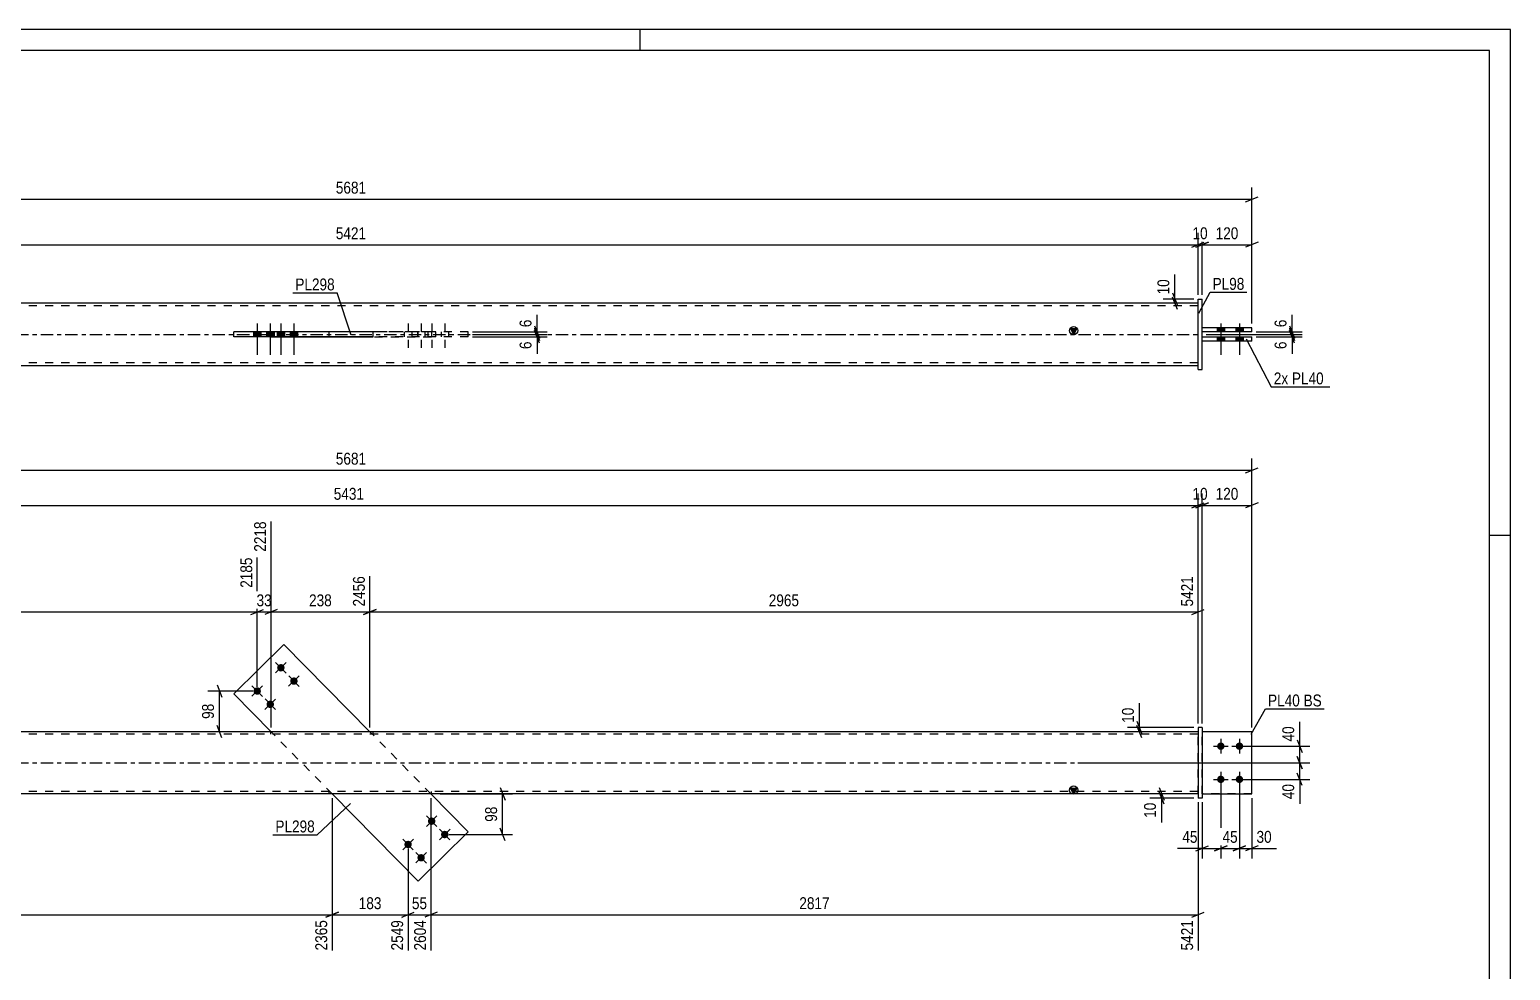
# Model space of a CAD drawing. Header units: millimetres. Extents: x 0 to 594, y 0 to 420.
# Drawn here: x 236.7 to 594, y 193.1 to 420 of the extents above; entities that cross this region are included whole.
import ezdxf

# ---------------------------------------------------------------- set-up
doc = ezdxf.new("R2010")
doc.units = ezdxf.units.MM
doc.linetypes.add('DXK_LINE_DOT2', pattern=[3.9198, 1.9599, -1.9599])
doc.linetypes.add('DXK_LINE_DOT3', pattern=[5.9187, 2.979, -0.9799, 0.9799, -0.9799])
doc.styles.add('Arial Narrow', font='ARIALN.TTF', dxfattribs={"height": 0.2})

# ---------------------------------------------------------------- blocks, each defined once
blk = doc.blocks.new('Unknown-580576065-1131')
at = {"color": 5, "linetype": 'Continuous'}
for p, q in [((594, 420), (0, 420)), ((384, 415), (384, 420)), ((594, 0), (594, 420)), ((589, 415), (5, 415)), ((589, 5), (589, 415)), ((594, 298), (589, 298))]:
    blk.add_line(p, q, dxfattribs=at)
blk = doc.blocks.new('Part-580576065-1689 - 1678')
at = {"color": 2, "linetype": 'Continuous'}
for p, q in [((298.06, 271.76), (285.94, 259.84)), ((318.77, 250.7), (298.06, 271.76)), ((285.94, 259.84), (294.93, 250.7)), ((330.4, 214.64), (309.68, 235.7)), ((342.52, 226.56), (333.53, 235.7)), ((330.4, 214.64), (342.52, 226.56))]:
    blk.add_line(p, q, dxfattribs=at)
at = {"color": 7, "linetype": 'DXK_LINE_DOT2'}
for p, q in [((309.68, 235.7), (294.93, 250.7)), ((333.53, 235.7), (318.77, 250.7))]:
    blk.add_line(p, q, dxfattribs=at)
blk = doc.blocks.new('Bolt-580576065-1681 - 1678')
at = {"linetype": 'Continuous'}
for points in [[(333.06, 228.48, -1), (334.34, 229.74, -1)], [(336.21, 225.27, -1), (337.5, 226.53, -1)], [(327.36, 222.87, -1), (328.64, 224.13, -1)], [(330.51, 219.66, -1), (331.79, 220.92, -1)]]:
    blk.add_hatch(color=1, dxfattribs=at).paths.add_polyline_path(points)
at = {"color": 1, "linetype": 'Continuous'}
for p, q in [((332.42, 227.85), (334.98, 230.37)), ((334.96, 227.82), (332.44, 230.39)), ((335.57, 224.64), (338.14, 227.16)), ((338.12, 224.62), (335.59, 227.18)), ((326.71, 222.24), (329.28, 224.76)), ((329.26, 222.21), (326.74, 224.78)), ((329.87, 219.03), (332.44, 221.55)), ((332.42, 219.01), (329.89, 221.57))]:
    blk.add_line(p, q, dxfattribs=at)
blk = doc.blocks.new('Bolt-580576065-1682 - 1678')
at = {"linetype": 'Continuous'}
for points in [[(297.95, 266.74, -1), (296.66, 265.48, -1)], [(292.24, 261.13, -1), (290.96, 259.87, -1)], [(301.1, 263.53, -1), (299.82, 262.27, -1)], [(295.4, 257.93, -1), (294.11, 256.66, -1)]]:
    blk.add_hatch(color=1, dxfattribs=at).paths.add_polyline_path(points)
at = {"color": 1, "linetype": 'Continuous'}
for p, q in [((298.59, 267.37), (296.02, 264.85)), ((296.04, 267.4), (298.57, 264.83)), ((292.88, 261.76), (290.32, 259.24)), ((290.34, 261.79), (292.86, 259.22)), ((301.74, 264.17), (299.18, 261.64)), ((299.2, 264.19), (301.72, 261.62)), ((296.04, 258.56), (293.47, 256.03)), ((293.49, 258.58), (296.02, 256.01))]:
    blk.add_line(p, q, dxfattribs=at)
blk = doc.blocks.new('Bolt-580576065-1684 - 1678')
at = {"linetype": 'Continuous'}
for points in [[(524.12, 248.1, -1), (524.12, 246.3, -1)], [(528.62, 248.1, -1), (528.62, 246.3, -1)], [(524.12, 240.1, -1), (524.12, 238.3, -1)], [(528.62, 240.1, -1), (528.62, 238.3, -1)]]:
    blk.add_hatch(color=1, dxfattribs=at).paths.add_polyline_path(points)
at = {"color": 1, "linetype": 'Continuous'}
for p, q in [((522.32, 247.2), (525.92, 247.2)), ((524.12, 249), (524.12, 245.4)), ((526.82, 247.2), (530.42, 247.2)), ((528.62, 249), (528.62, 245.4)), ((524.12, 241), (524.12, 237.4)), ((528.62, 241), (528.62, 237.4)), ((522.32, 239.2), (525.92, 239.2)), ((526.82, 239.2), (530.42, 239.2))]:
    blk.add_line(p, q, dxfattribs=at)
blk = doc.blocks.new('Part-580576065-1705 - 1678')
at = {"color": 2, "linetype": 'Continuous'}
for p, q in [((519.62, 251.7), (518.62, 251.7)), ((518.62, 251.7), (518.62, 234.7)), ((519.62, 251.7), (519.62, 234.7)), ((519.62, 234.7), (518.62, 234.7))]:
    blk.add_line(p, q, dxfattribs=at)
blk = doc.blocks.new('Part-580576065-1710 - 1678')
at = {"color": 7, "linetype": 'DXK_LINE_DOT2'}
for p, q in [((531.62, 250.7), (519.62, 250.7)), ((519.62, 235.7), (519.62, 250.7)), ((531.62, 235.7), (531.62, 250.7)), ((531.62, 235.7), (519.62, 235.7))]:
    blk.add_line(p, q, dxfattribs=at)
blk = doc.blocks.new('Part-580576065-1715 - 1678')
at = {"color": 2, "linetype": 'Continuous'}
for p, q in [((531.62, 250.7), (519.62, 250.7)), ((531.62, 235.7), (531.62, 250.7)), ((519.62, 235.7), (531.62, 235.7))]:
    blk.add_line(p, q, dxfattribs=at)
at = {"color": 7, "linetype": 'DXK_LINE_DOT2'}
blk.add_line((519.62, 250.7), (519.62, 235.7), dxfattribs=at)
blk = doc.blocks.new('Part-580576065-1720 - 1678')
at = {"linetype": 'Continuous'}
blk.add_hatch(color=2, dxfattribs=at).paths.add_polyline_path([(488.62, 235.7), (487.82, 237.1), (489.42, 237.1)])
at = {"color": 2, "linetype": 'Continuous'}
for p, q in [((430.52, 250.7), (197.94, 250.7)), ((518.62, 250.7), (430.62, 250.7)), ((488.62, 235.7), (487.82, 237.1)), ((487.82, 237.1), (489.42, 237.1)), ((489.42, 237.1), (488.62, 235.7)), ((430.52, 235.7), (197.94, 235.7)), ((518.62, 235.7), (430.62, 235.7))]:
    blk.add_line(p, q, dxfattribs=at)
at = {"color": 7, "linetype": 'DXK_LINE_DOT2'}
for p, q in [((294.83, 250.7), (294.83, 250.1)), ((319.46, 250.7), (319.46, 250.1)), ((518.62, 235.7), (518.62, 250.7)), ((430.52, 250.1), (197.94, 250.1)), ((518.62, 250.1), (430.62, 250.1)), ((430.52, 236.3), (197.94, 236.3)), ((308.99, 235.7), (308.99, 236.3)), ((333.63, 235.7), (333.63, 236.3)), ((518.62, 236.3), (430.62, 236.3))]:
    blk.add_line(p, q, dxfattribs=at)
at = {"color": 7, "linetype": 'DXK_LINE_DOT3'}
for p, q in [((197.94, 243.2), (430.52, 243.2)), ((430.62, 243.2), (518.62, 243.2))]:
    blk.add_line(p, q, dxfattribs=at)
at = {"color": 2, "linetype": 'Continuous'}
blk.add_circle((488.62, 236.6), 1, dxfattribs=at)
blk = doc.blocks.new('Bolt-580576065-1423 - 1368')
at = {"color": 1, "linetype": 'DXK_LINE_DOT2'}
for p, q in [((327.1, 347.11), (327.1, 345.91)), ((328, 349.11), (328, 341.61)), ((328.9, 347.11), (328.9, 345.91)), ((330.25, 347.11), (330.25, 345.91)), ((331.15, 349.11), (331.15, 341.61)), ((332.05, 347.11), (332.05, 345.91)), ((332.8, 347.11), (332.8, 345.91)), ((333.7, 349.11), (333.7, 341.61)), ((334.6, 347.11), (334.6, 345.91)), ((335.96, 347.11), (335.96, 345.91)), ((336.86, 349.11), (336.86, 341.61)), ((337.76, 347.11), (337.76, 345.91))]:
    blk.add_line(p, q, dxfattribs=at)
blk = doc.blocks.new('Part-580576065-1396 - 1368')
at = {"color": 2, "linetype": 'Continuous'}
for p, q in [((531.62, 348.11), (519.62, 348.11)), ((531.62, 347.11), (519.62, 347.11)), ((531.62, 347.11), (531.62, 348.11))]:
    blk.add_line(p, q, dxfattribs=at)
at = {"color": 7, "linetype": 'DXK_LINE_DOT2'}
blk.add_line((519.62, 347.11), (519.62, 348.11), dxfattribs=at)
blk = doc.blocks.new('Part-580576065-1401 - 1368')
at = {"color": 2, "linetype": 'Continuous'}
for p, q in [((519.62, 345.91), (531.62, 345.91)), ((531.62, 344.91), (519.62, 344.91)), ((531.62, 344.91), (531.62, 345.91))]:
    blk.add_line(p, q, dxfattribs=at)
at = {"color": 7, "linetype": 'DXK_LINE_DOT2'}
blk.add_line((519.62, 344.91), (519.62, 345.91), dxfattribs=at)
blk = doc.blocks.new('Part-580576065-1416 - 1368')
at = {"linetype": 'Continuous'}
blk.add_hatch(color=2, dxfattribs=at).paths.add_polyline_path([(488.62, 346.51), (487.82, 347.91), (489.42, 347.91)])
at = {"color": 2, "linetype": 'Continuous'}
for p, q in [((430.52, 354.01), (197.94, 354.01)), ((518.62, 354.01), (430.62, 354.01)), ((294.83, 347.21), (319.46, 347.21)), ((294.83, 347.11), (294.83, 347.21)), ((308.99, 347.11), (308.99, 347.21)), ((319.46, 347.21), (319.46, 345.81)), ((488.62, 346.51), (487.82, 347.91)), ((487.82, 347.91), (489.42, 347.91)), ((489.42, 347.91), (488.62, 346.51)), ((294.83, 345.91), (294.83, 345.81)), ((319.46, 345.81), (294.83, 345.81)), ((308.99, 345.91), (308.99, 345.81)), ((197.94, 339.01), (430.52, 339.01)), ((430.62, 339.01), (518.62, 339.01))]:
    blk.add_line(p, q, dxfattribs=at)
at = {"color": 7, "linetype": 'DXK_LINE_DOT2'}
for p, q in [((518.62, 339.01), (518.62, 354.01)), ((430.52, 353.41), (197.94, 353.41)), ((518.62, 353.41), (430.62, 353.41)), ((294.83, 345.81), (294.83, 347.11)), ((308.99, 345.81), (308.99, 347.11)), ((319.46, 347.21), (333.63, 347.21)), ((333.63, 347.21), (333.63, 345.81)), ((333.63, 345.81), (319.46, 345.81)), ((430.52, 339.61), (197.94, 339.61)), ((518.62, 339.61), (430.62, 339.61))]:
    blk.add_line(p, q, dxfattribs=at)
at = {"color": 7, "linetype": 'DXK_LINE_DOT3'}
for p, q in [((197.94, 346.51), (430.52, 346.51)), ((430.62, 346.51), (518.62, 346.51))]:
    blk.add_line(p, q, dxfattribs=at)
at = {"color": 2, "linetype": 'Continuous'}
blk.add_circle((488.62, 347.41), 1, dxfattribs=at)
blk = doc.blocks.new('Bolt-580576065-1422 - 1368')
at = {"linetype": 'Continuous'}
for points in [[(292.5, 347.11), (290.7, 347.11), (290.7, 345.91), (292.5, 345.91)], [(295.66, 347.11), (293.86, 347.11), (293.86, 345.91), (295.66, 345.91)], [(298.2, 347.11), (296.4, 347.11), (296.4, 345.91), (298.2, 345.91)], [(301.36, 347.11), (299.56, 347.11), (299.56, 345.91), (301.36, 345.91)]]:
    blk.add_hatch(color=1, dxfattribs=at).paths.add_polyline_path(points)
at = {"color": 1, "linetype": 'Continuous'}
for p, q in [((290.7, 347.11), (290.7, 345.91)), ((291.6, 349.11), (291.6, 341.61)), ((292.5, 347.11), (292.5, 345.91)), ((293.86, 347.11), (293.86, 345.91)), ((294.76, 349.11), (294.76, 341.61)), ((295.66, 347.11), (295.66, 345.91)), ((296.4, 347.11), (296.4, 345.91)), ((297.3, 349.11), (297.3, 341.61)), ((298.2, 347.11), (298.2, 345.91)), ((299.56, 347.11), (299.56, 345.91)), ((300.46, 349.11), (300.46, 341.61)), ((301.36, 347.11), (301.36, 345.91))]:
    blk.add_line(p, q, dxfattribs=at)
blk = doc.blocks.new('Part-580576065-1444 - 1368')
at = {"color": 2, "linetype": 'Continuous'}
for p, q in [((518.62, 338.01), (518.62, 355.01)), ((518.62, 355.01), (519.62, 355.01)), ((519.62, 338.01), (519.62, 355.01)), ((518.62, 338.01), (519.62, 338.01))]:
    blk.add_line(p, q, dxfattribs=at)
blk = doc.blocks.new('Part-580576065-1470 - 1368')
at = {"color": 2, "linetype": 'Continuous'}
for p, q in [((285.94, 345.91), (285.94, 347.11)), ((319.46, 347.11), (285.94, 347.11)), ((298.06, 345.91), (298.06, 347.11)), ((319.46, 345.91), (285.94, 345.91))]:
    blk.add_line(p, q, dxfattribs=at)
at = {"color": 7, "linetype": 'DXK_LINE_DOT2'}
for p, q in [((342.52, 347.11), (319.46, 347.11)), ((330.4, 345.91), (330.4, 347.11)), ((342.52, 345.91), (342.52, 347.11)), ((342.52, 345.91), (319.46, 345.91))]:
    blk.add_line(p, q, dxfattribs=at)
blk = doc.blocks.new('Bolt-580576065-1472 - 1368')
at = {"linetype": 'Continuous'}
for points in [[(525.02, 348.11), (523.22, 348.11), (523.22, 347.11), (525.02, 347.11)], [(525.02, 348.11), (523.22, 348.11), (523.22, 347.11), (525.02, 347.11)], [(529.52, 348.11), (527.72, 348.11), (527.72, 347.11), (529.52, 347.11)], [(529.52, 348.11), (527.72, 348.11), (527.72, 347.11), (529.52, 347.11)], [(525.02, 345.91), (523.22, 345.91), (523.22, 344.91), (525.02, 344.91)], [(525.02, 345.91), (523.22, 345.91), (523.22, 344.91), (525.02, 344.91)], [(529.52, 345.91), (527.72, 345.91), (527.72, 344.91), (529.52, 344.91)], [(529.52, 345.91), (527.72, 345.91), (527.72, 344.91), (529.52, 344.91)]]:
    blk.add_hatch(color=1, dxfattribs=at).paths.add_polyline_path(points)
at = {"color": 1, "linetype": 'Continuous'}
for p, q in [((523.22, 348.11), (523.22, 347.11)), ((523.22, 348.11), (523.22, 347.11)), ((524.12, 349.11), (524.12, 341.61)), ((524.12, 349.11), (524.12, 341.61)), ((525.02, 348.11), (525.02, 347.11)), ((525.02, 348.11), (525.02, 347.11)), ((527.72, 348.11), (527.72, 347.11)), ((527.72, 348.11), (527.72, 347.11)), ((528.62, 349.11), (528.62, 341.61)), ((528.62, 349.11), (528.62, 341.61)), ((529.52, 348.11), (529.52, 347.11)), ((529.52, 348.11), (529.52, 347.11)), ((523.22, 345.91), (523.22, 344.91)), ((523.22, 345.91), (523.22, 344.91)), ((525.02, 345.91), (525.02, 344.91)), ((525.02, 345.91), (525.02, 344.91)), ((527.72, 345.91), (527.72, 344.91)), ((527.72, 345.91), (527.72, 344.91)), ((529.52, 345.91), (529.52, 344.91)), ((529.52, 345.91), (529.52, 344.91))]:
    blk.add_line(p, q, dxfattribs=at)
blk = doc.blocks.new('StraightDimension-580576065-2042 - 1678')
at = {"color": 7, "linetype": 'Continuous'}
for p, q in [((518.62, 252.7), (518.62, 308.13)), ((519.62, 252.7), (519.62, 308.13)), ((517.12, 304.68), (520.12, 305.88)), ((521.12, 305.88), (518.12, 304.68)), ((518.62, 305.28), (519.62, 305.28))]:
    blk.add_line(p, q, dxfattribs=at)
at = {"color": 0}
blk.add_wipeout([(521.55, 306.03), (521.55, 310.23), (516.69, 310.23), (516.69, 306.03)], dxfattribs=at)
at = {"color": 3, "style": 'Arial Narrow'}
blk.add_text('10', height=2.863, dxfattribs=at).set_placement((517.29, 306.63))
blk = doc.blocks.new('StraightDimension-580576065-1850 - 1678')
at = {"color": 7, "linetype": 'Continuous'}
for p, q in [((309.68, 234.7), (309.68, 197.94)), ((328, 222.5), (328, 197.94)), ((311.18, 207.15), (308.18, 205.95)), ((309.68, 206.55), (328, 206.55)), ((326.5, 205.95), (329.5, 207.15))]:
    blk.add_line(p, q, dxfattribs=at)
at = {"color": 0}
blk.add_wipeout([(322.18, 207.3), (322.18, 211.5), (315.5, 211.5), (315.5, 207.3)], dxfattribs=at)
at = {"color": 3, "style": 'Arial Narrow'}
blk.add_text('183', height=2.863, dxfattribs=at).set_placement((316.1, 207.9))
at = {"color": 0, "linetype": 'Continuous'}
blk.add_wipeout([(327.4, 205.85), (323.2, 205.85), (323.2, 197.34), (327.4, 197.34)], dxfattribs=at)
at = {"color": 3, "linetype": 'Continuous', "style": 'Arial Narrow'}
blk.add_text('2549', height=2.863, rotation=90.0002, dxfattribs=at).set_placement((326.8, 197.94))
blk = doc.blocks.new('StraightDimension-580576065-1945 - 1678')
at = {"color": 7, "linetype": 'Continuous'}
for p, q in [((524.12, 238.2), (524.12, 220.15)), ((519.62, 233.7), (519.62, 220.15)), ((518.12, 221.95), (521.12, 223.15)), ((519.62, 222.55), (524.12, 222.55)), ((525.62, 223.15), (522.62, 221.95))]:
    blk.add_line(p, q, dxfattribs=at)
at = {"color": 0}
blk.add_wipeout([(519.09, 223.3), (519.09, 227.5), (514.24, 227.5), (514.24, 223.3)], dxfattribs=at)
at = {"color": 7, "linetype": 'Continuous'}
blk.add_line((519.62, 222.55), (513.71, 222.55), dxfattribs=at)
blk.add_line((519.62, 222.55), (513.71, 222.55), dxfattribs=at)
at = {"color": 3, "style": 'Arial Narrow'}
blk.add_text('45', height=2.863, dxfattribs=at).set_placement((514.84, 223.9))
blk = doc.blocks.new('StraightDimension-580576065-2004 - 1678')
at = {"color": 7, "linetype": 'Continuous'}
for p, q in [((489.62, 243.22), (545.58, 243.22)), ((542.58, 244.72), (543.78, 241.72)), ((543.18, 239.2), (543.18, 243.22)), ((543.78, 237.7), (542.58, 240.7)), ((529.62, 239.2), (545.58, 239.2))]:
    blk.add_line(p, q, dxfattribs=at)
at = {"color": 0}
blk.add_wipeout([(542.43, 238.68), (538.23, 238.68), (538.23, 233.82), (542.43, 233.82)], dxfattribs=at)
at = {"color": 7, "linetype": 'Continuous'}
blk.add_line((543.18, 239.2), (543.18, 233.29), dxfattribs=at)
blk.add_line((543.18, 239.2), (543.18, 233.29), dxfattribs=at)
at = {"color": 3, "style": 'Arial Narrow'}
blk.add_text('40', height=2.863, rotation=90.0002, dxfattribs=at).set_placement((541.83, 234.42))
blk = doc.blocks.new('StraightDimension-580576065-1736 - 1678')
at = {"color": 7, "linetype": 'Continuous'}
for p, q in [((531.62, 251.7), (531.62, 316.6)), ((96.84, 313.75), (531.62, 313.75)), ((530.12, 313.15), (533.12, 314.35))]:
    blk.add_line(p, q, dxfattribs=at)
at = {"color": 0}
blk.add_wipeout([(318.49, 314.5), (318.49, 318.7), (309.97, 318.7), (309.97, 314.5)], dxfattribs=at)
at = {"color": 3, "style": 'Arial Narrow'}
blk.add_text('5681', height=2.863, dxfattribs=at).set_placement((310.57, 315.1))
blk = doc.blocks.new('StraightDimension-580576065-1750 - 1678')
at = {"color": 7, "linetype": 'Continuous'}
for p, q in [((291.6, 261.5), (291.6, 292.71)), ((109.84, 251.7), (109.84, 282.72)), ((111.34, 280.19), (108.34, 278.99)), ((109.84, 279.59), (291.6, 279.59)), ((290.1, 278.99), (293.1, 280.19))]:
    blk.add_line(p, q, dxfattribs=at)
at = {"color": 0, "linetype": 'Continuous'}
for points in [[(291, 293.31), (286.8, 293.31), (286.8, 284.79), (291, 284.79)], [(109.24, 283.32), (105.04, 283.32), (105.04, 280.29), (109.24, 280.29)]]:
    blk.add_wipeout(points, dxfattribs=at)
at = {"color": 0}
blk.add_wipeout([(204.98, 280.34), (204.98, 284.54), (196.46, 284.54), (196.46, 280.34)], dxfattribs=at)
at = {"color": 3, "linetype": 'Continuous', "style": 'Arial Narrow'}
for s, height, p in [('2185', 2.863, (290.4, 285.39)), ('0', 2.86, (108.64, 280.89))]:
    blk.add_text(s, height=height, rotation=90.0002, dxfattribs=at).set_placement(p)
at = {"color": 3, "style": 'Arial Narrow'}
blk.add_text('2185', height=2.863, dxfattribs=at).set_placement((197.06, 280.94))
blk = doc.blocks.new('StraightDimension-580576065-1760 - 1678')
at = {"color": 7, "linetype": 'Continuous'}
for p, q in [((294.93, 251.7), (294.93, 301.41)), ((291.6, 261.5), (291.6, 292.71)), ((290.1, 278.99), (293.1, 280.19)), ((291.6, 279.59), (294.93, 279.59)), ((296.43, 280.19), (293.43, 278.99))]:
    blk.add_line(p, q, dxfattribs=at)
at = {"color": 0, "linetype": 'Continuous'}
blk.add_wipeout([(294.33, 302.01), (290.13, 302.01), (290.13, 293.49), (294.33, 293.49)], dxfattribs=at)
at = {"color": 0}
blk.add_wipeout([(295.69, 280.34), (295.69, 284.54), (290.84, 284.54), (290.84, 280.34)], dxfattribs=at)
at = {"color": 3, "linetype": 'Continuous', "style": 'Arial Narrow'}
blk.add_text('2218', height=2.863, rotation=90.0002, dxfattribs=at).set_placement((293.73, 294.09))
at = {"color": 3, "style": 'Arial Narrow'}
blk.add_text('33', height=2.863, dxfattribs=at).set_placement((291.44, 280.94))
blk = doc.blocks.new('StraightDimension-580576065-2047 - 1678')
at = {"color": 7, "linetype": 'Continuous'}
for p, q in [((518.62, 252.7), (518.62, 308.13)), ((108.84, 305.28), (518.62, 305.28)), ((517.12, 304.68), (520.12, 305.88))]:
    blk.add_line(p, q, dxfattribs=at)
at = {"color": 0}
blk.add_wipeout([(317.99, 306.03), (317.99, 310.23), (309.47, 310.23), (309.47, 306.03)], dxfattribs=at)
at = {"color": 3, "style": 'Arial Narrow'}
blk.add_text('5431', height=2.863, dxfattribs=at).set_placement((310.07, 306.63))
blk = doc.blocks.new('StraightDimension-580576065-1776 - 1678')
at = {"color": 7, "linetype": 'Continuous'}
for p, q in [((294.93, 251.7), (294.93, 301.41)), ((318.77, 251.7), (318.77, 288.21)), ((296.43, 280.19), (293.43, 278.99)), ((294.93, 279.59), (318.77, 279.59)), ((317.27, 278.99), (320.27, 280.19))]:
    blk.add_line(p, q, dxfattribs=at)
at = {"color": 0, "linetype": 'Continuous'}
blk.add_wipeout([(318.17, 288.81), (313.97, 288.81), (313.97, 280.29), (318.17, 280.29)], dxfattribs=at)
at = {"color": 0}
blk.add_wipeout([(310.19, 280.34), (310.19, 284.54), (303.51, 284.54), (303.51, 280.34)], dxfattribs=at)
at = {"color": 3, "linetype": 'Continuous', "style": 'Arial Narrow'}
blk.add_text('2456', height=2.863, rotation=90.0002, dxfattribs=at).set_placement((317.57, 280.89))
at = {"color": 3, "style": 'Arial Narrow'}
blk.add_text('238', height=2.863, dxfattribs=at).set_placement((304.11, 280.94))
blk = doc.blocks.new('StraightDimension-580576065-1798 - 1678')
at = {"color": 7, "linetype": 'Continuous'}
for p, q in [((318.77, 251.7), (318.77, 288.21)), ((518.62, 252.7), (518.62, 288.21)), ((320.27, 280.19), (317.27, 278.99)), ((318.77, 279.59), (518.62, 279.59)), ((517.12, 278.99), (520.12, 280.19))]:
    blk.add_line(p, q, dxfattribs=at)
at = {"color": 0, "linetype": 'Continuous'}
blk.add_wipeout([(518.02, 288.81), (513.82, 288.81), (513.82, 280.29), (518.02, 280.29)], dxfattribs=at)
at = {"color": 0}
blk.add_wipeout([(422.95, 280.34), (422.95, 284.54), (414.44, 284.54), (414.44, 280.34)], dxfattribs=at)
at = {"color": 3, "linetype": 'Continuous', "style": 'Arial Narrow'}
blk.add_text('5421', height=2.863, rotation=90.0002, dxfattribs=at).set_placement((517.42, 280.89))
at = {"color": 3, "style": 'Arial Narrow'}
blk.add_text('2965', height=2.863, dxfattribs=at).set_placement((415.04, 280.94))
blk = doc.blocks.new('StraightDimension-580576065-1955 - 1678')
at = {"color": 7, "linetype": 'Continuous'}
for p, q in [((524.12, 238.2), (524.12, 220.15)), ((528.62, 238.2), (528.62, 220.15)), ((522.62, 221.95), (525.62, 223.15)), ((524.12, 222.55), (528.62, 222.55)), ((530.12, 223.15), (527.12, 221.95))]:
    blk.add_line(p, q, dxfattribs=at)
at = {"color": 0}
blk.add_wipeout([(528.8, 223.3), (528.8, 227.5), (523.94, 227.5), (523.94, 223.3)], dxfattribs=at)
at = {"color": 3, "style": 'Arial Narrow'}
blk.add_text('45', height=2.863, dxfattribs=at).set_placement((524.54, 223.9))
blk = doc.blocks.new('StraightDimension-580576065-1838 - 1678')
at = {"color": 7, "linetype": 'Continuous'}
for p, q in [((109.84, 233.7), (109.84, 203.42)), ((309.68, 234.7), (309.68, 197.94)), ((111.34, 207.15), (108.34, 205.95)), ((109.84, 206.55), (309.68, 206.55)), ((308.18, 205.95), (311.18, 207.15))]:
    blk.add_line(p, q, dxfattribs=at)
at = {"color": 0}
blk.add_wipeout([(214.02, 207.3), (214.02, 211.5), (205.5, 211.5), (205.5, 207.3)], dxfattribs=at)
at = {"color": 0, "linetype": 'Continuous'}
for points in [[(109.24, 205.85), (105.04, 205.85), (105.04, 202.82), (109.24, 202.82)], [(309.08, 205.85), (304.88, 205.85), (304.88, 197.34), (309.08, 197.34)]]:
    blk.add_wipeout(points, dxfattribs=at)
at = {"color": 3, "style": 'Arial Narrow'}
blk.add_text('2365', height=2.863, dxfattribs=at).set_placement((206.1, 207.9))
at = {"color": 3, "linetype": 'Continuous', "style": 'Arial Narrow'}
for s, height, p in [('0', 2.86, (108.64, 203.42)), ('2365', 2.863, (308.48, 197.94))]:
    blk.add_text(s, height=height, rotation=90.0002, dxfattribs=at).set_placement(p)
blk = doc.blocks.new('StraightDimension-580576065-1864 - 1678')
at = {"color": 7, "linetype": 'Continuous'}
for p, q in [((333.53, 234.7), (333.53, 197.94)), ((328, 222.5), (328, 197.94)), ((326.5, 205.95), (329.5, 207.15)), ((328, 206.55), (333.53, 206.55)), ((335.03, 207.15), (332.03, 205.95))]:
    blk.add_line(p, q, dxfattribs=at)
at = {"color": 0}
blk.add_wipeout([(333.19, 207.3), (333.19, 211.5), (328.33, 211.5), (328.33, 207.3)], dxfattribs=at)
at = {"color": 3, "style": 'Arial Narrow'}
blk.add_text('55', height=2.863, dxfattribs=at).set_placement((328.93, 207.9))
at = {"color": 0, "linetype": 'Continuous'}
blk.add_wipeout([(332.93, 205.85), (328.73, 205.85), (328.73, 197.34), (332.93, 197.34)], dxfattribs=at)
at = {"color": 3, "linetype": 'Continuous', "style": 'Arial Narrow'}
blk.add_text('2604', height=2.863, rotation=90.0002, dxfattribs=at).set_placement((332.33, 197.94))
blk = doc.blocks.new('StraightDimension-580576065-1878 - 1678')
at = {"color": 7, "linetype": 'Continuous'}
for p, q in [((333.53, 234.7), (333.53, 197.94)), ((518.62, 233.7), (518.62, 197.94)), ((335.03, 207.15), (332.03, 205.95)), ((333.53, 206.55), (518.62, 206.55)), ((517.12, 205.95), (520.12, 207.15))]:
    blk.add_line(p, q, dxfattribs=at)
at = {"color": 0}
blk.add_wipeout([(430.33, 207.3), (430.33, 211.5), (421.82, 211.5), (421.82, 207.3)], dxfattribs=at)
at = {"color": 0, "linetype": 'Continuous'}
blk.add_wipeout([(518.02, 205.85), (513.82, 205.85), (513.82, 197.34), (518.02, 197.34)], dxfattribs=at)
at = {"color": 3, "style": 'Arial Narrow'}
blk.add_text('2817', height=2.863, dxfattribs=at).set_placement((422.42, 207.9))
at = {"color": 3, "linetype": 'Continuous', "style": 'Arial Narrow'}
blk.add_text('5421', height=2.863, rotation=90.0002, dxfattribs=at).set_placement((517.42, 197.94))
blk = doc.blocks.new('StraightDimension-580576065-1936 - 1678')
at = {"color": 7, "linetype": 'Continuous'}
for p, q in [((509.22, 237.2), (510.42, 234.2)), ((510.42, 233.2), (509.22, 236.2)), ((517.62, 235.7), (506.97, 235.7)), ((517.62, 234.7), (506.97, 234.7)), ((509.82, 234.7), (509.82, 235.7))]:
    blk.add_line(p, q, dxfattribs=at)
at = {"color": 0}
blk.add_wipeout([(509.07, 234.18), (504.87, 234.18), (504.87, 229.32), (509.07, 229.32)], dxfattribs=at)
at = {"color": 7, "linetype": 'Continuous'}
blk.add_line((509.82, 234.7), (509.82, 228.79), dxfattribs=at)
blk.add_line((509.82, 234.7), (509.82, 228.79), dxfattribs=at)
at = {"color": 3, "style": 'Arial Narrow'}
blk.add_text('10', height=2.863, rotation=90.0002, dxfattribs=at).set_placement((508.47, 229.92))
blk = doc.blocks.new('StraightDimension-580576065-1965 - 1678')
at = {"color": 7, "linetype": 'Continuous'}
for p, q in [((528.62, 238.2), (528.62, 220.15)), ((531.62, 234.7), (531.62, 220.15)), ((527.12, 221.95), (530.12, 223.15)), ((528.62, 222.55), (531.62, 222.55)), ((533.12, 223.15), (530.12, 221.95))]:
    blk.add_line(p, q, dxfattribs=at)
at = {"color": 0}
blk.add_wipeout([(537, 223.3), (537, 227.5), (532.14, 227.5), (532.14, 223.3)], dxfattribs=at)
at = {"color": 7, "linetype": 'Continuous'}
blk.add_line((531.62, 222.55), (537.53, 222.55), dxfattribs=at)
blk.add_line((531.62, 222.55), (537.53, 222.55), dxfattribs=at)
at = {"color": 3, "style": 'Arial Narrow'}
blk.add_text('30', height=2.863, dxfattribs=at).set_placement((532.74, 223.9))
blk = doc.blocks.new('StraightDimension-580576065-1993 - 1678')
at = {"color": 7, "linetype": 'Continuous'}
for p, q in [((350.22, 237.2), (351.42, 234.2)), ((335.75, 235.7), (353.22, 235.7)), ((350.82, 225.9), (350.82, 235.7)), ((337.86, 225.9), (353.22, 225.9)), ((351.42, 224.4), (350.22, 227.4))]:
    blk.add_line(p, q, dxfattribs=at)
at = {"color": 0}
blk.add_wipeout([(350.07, 233.23), (345.87, 233.23), (345.87, 228.37), (350.07, 228.37)], dxfattribs=at)
at = {"color": 3, "style": 'Arial Narrow'}
blk.add_text('98', height=2.863, rotation=90.0002, dxfattribs=at).set_placement((349.47, 228.97))
blk = doc.blocks.new('StraightDimension-580576065-2014 - 1678')
at = {"color": 7, "linetype": 'Continuous'}
for p, q in [((529.62, 247.2), (545.58, 247.2)), ((542.58, 248.7), (543.78, 245.7)), ((543.18, 243.22), (543.18, 247.2)), ((489.62, 243.22), (545.58, 243.22)), ((543.78, 241.72), (542.58, 244.72))]:
    blk.add_line(p, q, dxfattribs=at)
at = {"color": 0}
blk.add_wipeout([(542.43, 252.58), (538.23, 252.58), (538.23, 247.73), (542.43, 247.73)], dxfattribs=at)
at = {"color": 7, "linetype": 'Continuous'}
blk.add_line((543.18, 247.2), (543.18, 253.11), dxfattribs=at)
blk.add_line((543.18, 247.2), (543.18, 253.11), dxfattribs=at)
at = {"color": 3, "style": 'Arial Narrow'}
blk.add_text('40', height=2.863, rotation=90.0002, dxfattribs=at).set_placement((541.83, 248.33))
blk = doc.blocks.new('StraightDimension-580576065-2025 - 1678')
at = {"color": 7, "linetype": 'Continuous'}
for p, q in [((281.9, 262), (283.1, 259)), ((290.6, 260.5), (279.65, 260.5)), ((282.5, 250.72), (282.5, 260.5)), ((203.38, 250.72), (284.9, 250.72)), ((283.1, 249.22), (281.9, 252.22))]:
    blk.add_line(p, q, dxfattribs=at)
at = {"color": 0}
blk.add_wipeout([(281.75, 258.04), (277.55, 258.04), (277.55, 253.18), (281.75, 253.18)], dxfattribs=at)
at = {"color": 3, "style": 'Arial Narrow'}
blk.add_text('98', height=2.863, rotation=90.0002, dxfattribs=at).set_placement((281.15, 253.78))
blk = doc.blocks.new('StraightDimension-580576065-2027 - 1678')
at = {"color": 7, "linetype": 'Continuous'}
for p, q in [((485.74, 250.72), (506.89, 250.72)), ((517.62, 251.7), (501.64, 251.7)), ((503.89, 253.2), (505.09, 250.2)), ((505.09, 249.22), (503.89, 252.22)), ((504.49, 250.72), (504.49, 251.7))]:
    blk.add_line(p, q, dxfattribs=at)
at = {"color": 0}
blk.add_wipeout([(503.74, 257.08), (499.54, 257.08), (499.54, 252.23), (503.74, 252.23)], dxfattribs=at)
at = {"color": 7, "linetype": 'Continuous'}
blk.add_line((504.49, 251.7), (504.49, 257.61), dxfattribs=at)
blk.add_line((504.49, 251.7), (504.49, 257.61), dxfattribs=at)
at = {"color": 3, "style": 'Arial Narrow'}
blk.add_text('10', height=2.863, rotation=90.0002, dxfattribs=at).set_placement((503.14, 252.83))
blk = doc.blocks.new('StraightDimension-580576065-2032 - 1678')
at = {"color": 7, "linetype": 'Continuous'}
for p, q in [((519.62, 252.7), (519.62, 308.13)), ((531.62, 251.7), (531.62, 308.13)), ((518.12, 304.68), (521.12, 305.88)), ((519.62, 305.28), (531.62, 305.28)), ((533.12, 305.88), (530.12, 304.68))]:
    blk.add_line(p, q, dxfattribs=at)
at = {"color": 0}
blk.add_wipeout([(528.96, 306.03), (528.96, 310.23), (522.28, 310.23), (522.28, 306.03)], dxfattribs=at)
at = {"color": 3, "style": 'Arial Narrow'}
blk.add_text('120', height=2.863, dxfattribs=at).set_placement((522.88, 306.63))
blk = doc.blocks.new('StraightDimension-580576065-1541 - 1368')
at = {"color": 7, "linetype": 'Continuous'}
for p, q in [((343.52, 347.11), (361.53, 347.11)), ((358.53, 348.61), (359.73, 345.61)), ((359.73, 345.01), (358.53, 348.01)), ((359.13, 346.51), (359.13, 347.11)), ((343.52, 346.51), (361.53, 346.51))]:
    blk.add_line(p, q, dxfattribs=at)
at = {"color": 0}
blk.add_wipeout([(358.38, 350.67), (354.18, 350.67), (354.18, 347.64), (358.38, 347.64)], dxfattribs=at)
at = {"color": 7, "linetype": 'Continuous'}
blk.add_line((359.13, 347.11), (359.13, 351.19), dxfattribs=at)
blk.add_line((359.13, 347.11), (359.13, 351.19), dxfattribs=at)
at = {"color": 3, "style": 'Arial Narrow'}
blk.add_text('6', height=2.86, rotation=90.0002, dxfattribs=at).set_placement((357.78, 348.24))
blk = doc.blocks.new('StraightDimension-580576065-1561 - 1368')
at = {"color": 7, "linetype": 'Continuous'}
for p, q in [((518.12, 367.51), (521.12, 368.71)), ((519.62, 356.01), (519.62, 370.96)), ((519.62, 368.11), (531.62, 368.11)), ((533.12, 368.71), (530.12, 367.51)), ((531.62, 349.11), (531.62, 370.96))]:
    blk.add_line(p, q, dxfattribs=at)
at = {"color": 0}
blk.add_wipeout([(528.96, 368.86), (528.96, 373.06), (522.28, 373.06), (522.28, 368.86)], dxfattribs=at)
at = {"color": 3, "style": 'Arial Narrow'}
blk.add_text('120', height=2.863, dxfattribs=at).set_placement((522.88, 369.46))
blk = doc.blocks.new('StraightDimension-580576065-1571 - 1368')
at = {"color": 7, "linetype": 'Continuous'}
for p, q in [((517.12, 367.51), (520.12, 368.71)), ((521.12, 368.71), (518.12, 367.51)), ((518.62, 356.01), (518.62, 370.96)), ((518.62, 368.11), (519.62, 368.11)), ((519.62, 356.01), (519.62, 370.96))]:
    blk.add_line(p, q, dxfattribs=at)
at = {"color": 0}
blk.add_wipeout([(521.55, 368.86), (521.55, 373.06), (516.69, 373.06), (516.69, 368.86)], dxfattribs=at)
at = {"color": 3, "style": 'Arial Narrow'}
blk.add_text('10', height=2.863, dxfattribs=at).set_placement((517.29, 369.46))
blk = doc.blocks.new('StraightDimension-580576065-1545 - 1368')
at = {"color": 7, "linetype": 'Continuous'}
for p, q in [((358.53, 348.01), (359.73, 345.01)), ((359.73, 344.41), (358.53, 347.41)), ((343.52, 346.51), (361.53, 346.51)), ((343.52, 345.91), (361.53, 345.91)), ((359.13, 345.91), (359.13, 346.51))]:
    blk.add_line(p, q, dxfattribs=at)
at = {"color": 0}
blk.add_wipeout([(358.38, 345.39), (354.18, 345.39), (354.18, 342.36), (358.38, 342.36)], dxfattribs=at)
at = {"color": 7, "linetype": 'Continuous'}
blk.add_line((359.13, 345.91), (359.13, 341.84), dxfattribs=at)
blk.add_line((359.13, 345.91), (359.13, 341.84), dxfattribs=at)
at = {"color": 3, "style": 'Arial Narrow'}
blk.add_text('6', height=2.86, rotation=90.0002, dxfattribs=at).set_placement((357.78, 342.96))
blk = doc.blocks.new('StraightDimension-580576065-1550 - 1368')
at = {"color": 7, "linetype": 'Continuous'}
for p, q in [((96.84, 379.11), (531.62, 379.11)), ((530.12, 378.51), (533.12, 379.71)), ((531.62, 349.11), (531.62, 381.96))]:
    blk.add_line(p, q, dxfattribs=at)
at = {"color": 0}
blk.add_wipeout([(318.49, 379.86), (318.49, 384.06), (309.97, 384.06), (309.97, 379.86)], dxfattribs=at)
at = {"color": 3, "style": 'Arial Narrow'}
blk.add_text('5681', height=2.863, dxfattribs=at).set_placement((310.57, 380.46))
blk = doc.blocks.new('StraightDimension-580576065-1581 - 1368')
at = {"color": 7, "linetype": 'Continuous'}
for p, q in [((109.84, 368.11), (518.62, 368.11)), ((517.12, 367.51), (520.12, 368.71)), ((518.62, 356.01), (518.62, 370.96))]:
    blk.add_line(p, q, dxfattribs=at)
at = {"color": 0}
blk.add_wipeout([(318.49, 368.86), (318.49, 373.06), (309.97, 373.06), (309.97, 368.86)], dxfattribs=at)
at = {"color": 3, "style": 'Arial Narrow'}
blk.add_text('5421', height=2.863, dxfattribs=at).set_placement((310.57, 369.46))
blk = doc.blocks.new('StraightDimension-580576065-1612 - 1368')
at = {"color": 7, "linetype": 'Continuous'}
for p, q in [((517.62, 355.01), (510.19, 355.01)), ((517.62, 354.01), (510.19, 354.01)), ((512.44, 356.51), (513.64, 353.51)), ((513.64, 352.51), (512.44, 355.51)), ((513.04, 354.01), (513.04, 355.01))]:
    blk.add_line(p, q, dxfattribs=at)
at = {"color": 0}
blk.add_wipeout([(512.29, 360.4), (508.09, 360.4), (508.09, 355.54), (512.29, 355.54)], dxfattribs=at)
at = {"color": 7, "linetype": 'Continuous'}
blk.add_line((513.04, 355.01), (513.04, 360.92), dxfattribs=at)
blk.add_line((513.04, 355.01), (513.04, 360.92), dxfattribs=at)
at = {"color": 3, "style": 'Arial Narrow'}
blk.add_text('10', height=2.863, rotation=90.0002, dxfattribs=at).set_placement((511.69, 356.14))
blk = doc.blocks.new('StraightDimension-580576065-1623 - 1368')
at = {"color": 7, "linetype": 'Continuous'}
for p, q in [((532.62, 347.11), (543.72, 347.11)), ((540.72, 348.61), (541.92, 345.61)), ((541.92, 345.01), (540.72, 348.01)), ((541.32, 346.51), (541.32, 347.11)), ((520.62, 346.51), (543.72, 346.51))]:
    blk.add_line(p, q, dxfattribs=at)
at = {"color": 0}
blk.add_wipeout([(540.57, 350.67), (536.37, 350.67), (536.37, 347.64), (540.57, 347.64)], dxfattribs=at)
at = {"color": 7, "linetype": 'Continuous'}
blk.add_line((541.32, 347.11), (541.32, 351.19), dxfattribs=at)
blk.add_line((541.32, 347.11), (541.32, 351.19), dxfattribs=at)
at = {"color": 3, "style": 'Arial Narrow'}
blk.add_text('6', height=2.86, rotation=90.0002, dxfattribs=at).set_placement((539.97, 348.24))
blk = doc.blocks.new('StraightDimension-580576065-1632 - 1368')
at = {"color": 7, "linetype": 'Continuous'}
for p, q in [((540.72, 348.01), (541.92, 345.01)), ((541.92, 344.41), (540.72, 347.41)), ((520.62, 346.51), (543.72, 346.51)), ((532.62, 345.91), (543.72, 345.91)), ((541.32, 345.91), (541.32, 346.51))]:
    blk.add_line(p, q, dxfattribs=at)
at = {"color": 0}
blk.add_wipeout([(540.57, 345.39), (536.37, 345.39), (536.37, 342.36), (540.57, 342.36)], dxfattribs=at)
at = {"color": 7, "linetype": 'Continuous'}
blk.add_line((541.32, 345.91), (541.32, 341.84), dxfattribs=at)
blk.add_line((541.32, 345.91), (541.32, 341.84), dxfattribs=at)
at = {"color": 3, "style": 'Arial Narrow'}
blk.add_text('6', height=2.86, rotation=90.0002, dxfattribs=at).set_placement((539.97, 342.96))
blk = doc.blocks.new('MarkSet-580576065-2078 - 1678')
at = {"color": 0}
blk.add_wipeout([(543.2, 256.79), (543.2, 259.79), (535.52, 259.79), (535.52, 256.79)], dxfattribs=at)
blk.add_wipeout([(543.2, 256.79), (543.2, 259.79), (535.52, 259.79), (535.52, 256.79)], dxfattribs=at)
at = {"color": 30, "linetype": 'Continuous'}
blk.add_line((531.42, 250.12), (534.92, 256.19), dxfattribs=at)
at = {"color": 0}
blk.add_wipeout([(548.48, 256.79), (548.48, 259.79), (544.1, 259.79), (544.1, 256.79)], dxfattribs=at)
blk.add_wipeout([(548.48, 256.79), (548.48, 259.79), (544.1, 259.79), (544.1, 256.79)], dxfattribs=at)
at = {"color": 30, "linetype": 'Continuous'}
blk.add_line((534.92, 256.19), (549.08, 256.19), dxfattribs=at)
at = {"color": 3, "style": 'Arial Narrow'}
for s, p in [('PL40', (535.52, 256.79)), ('BS', (544.1, 256.79))]:
    blk.add_text(s, height=2.863, dxfattribs=at).set_placement(p)
blk = doc.blocks.new('Mark-580576065-1685 - 1678')
at = {"color": 0}
blk.add_wipeout([(305.5, 226.41), (305.5, 229.41), (295.99, 229.41), (295.99, 226.41)], dxfattribs=at)
blk.add_wipeout([(305.5, 226.41), (305.5, 229.41), (295.99, 229.41), (295.99, 226.41)], dxfattribs=at)
at = {"color": 30, "linetype": 'Continuous'}
for p in [(314.14, 233.37), (295.39, 225.81)]:
    blk.add_line(p, (306.1, 225.81), dxfattribs=at)
at = {"color": 3, "style": 'Arial Narrow'}
blk.add_text('PL298', height=2.863, dxfattribs=at).set_placement((295.99, 226.41))
blk = doc.blocks.new('Mark-580576065-1440 - 1368')
at = {"color": 0}
blk.add_wipeout([(529.81, 357.26), (529.81, 360.26), (522.14, 360.26), (522.14, 357.26)], dxfattribs=at)
blk.add_wipeout([(529.81, 357.26), (529.81, 360.26), (522.14, 360.26), (522.14, 357.26)], dxfattribs=at)
at = {"color": 30, "linetype": 'Continuous'}
for p, q in [((518.85, 351.59), (521.54, 356.66)), ((521.54, 356.66), (530.41, 356.66))]:
    blk.add_line(p, q, dxfattribs=at)
at = {"color": 3, "style": 'Arial Narrow'}
blk.add_text('PL98', height=2.863, dxfattribs=at).set_placement((522.14, 357.26))
blk = doc.blocks.new('MarkSet-580576065-1663 - 1368')
at = {"color": 0}
blk.add_wipeout([(540.38, 334.46), (540.38, 337.46), (536.91, 337.46), (536.91, 334.46)], dxfattribs=at)
blk.add_wipeout([(540.38, 334.46), (540.38, 337.46), (536.91, 337.46), (536.91, 334.46)], dxfattribs=at)
at = {"color": 30, "linetype": 'Continuous'}
blk.add_line((530.27, 345.43), (536.31, 333.86), dxfattribs=at)
at = {"color": 0}
blk.add_wipeout([(548.96, 334.46), (548.96, 337.46), (541.28, 337.46), (541.28, 334.46)], dxfattribs=at)
blk.add_wipeout([(548.96, 334.46), (548.96, 337.46), (541.28, 337.46), (541.28, 334.46)], dxfattribs=at)
at = {"color": 30, "linetype": 'Continuous'}
blk.add_line((536.31, 333.86), (550.46, 333.86), dxfattribs=at)
at = {"color": 3, "style": 'Arial Narrow'}
for s, p in [('2x', (536.91, 334.46)), ('PL40', (541.28, 334.46))]:
    blk.add_text(s, height=2.863, dxfattribs=at).set_placement(p)
blk = doc.blocks.new('Mark-580576065-1466 - 1368')
at = {"color": 0}
blk.add_wipeout([(310.31, 357.12), (310.31, 360.12), (300.8, 360.12), (300.8, 357.12)], dxfattribs=at)
blk.add_wipeout([(310.31, 357.12), (310.31, 360.12), (300.8, 360.12), (300.8, 357.12)], dxfattribs=at)
at = {"color": 30, "linetype": 'Continuous'}
for p in [(300.2, 356.52), (314.29, 346.35)]:
    blk.add_line(p, (310.91, 356.52), dxfattribs=at)
at = {"color": 3, "style": 'Arial Narrow'}
blk.add_text('PL298', height=2.863, dxfattribs=at).set_placement((300.8, 357.12))

msp = doc.modelspace()

# ---------------------------------------------------------------- block references
for name in ['Unknown-580576065-1131', 'Part-580576065-1416 - 1368', 'Part-580576065-1444 - 1368', 'Part-580576065-1470 - 1368', 'Bolt-580576065-1422 - 1368', 'Bolt-580576065-1423 - 1368', 'Part-580576065-1396 - 1368', 'Bolt-580576065-1472 - 1368', 'Part-580576065-1401 - 1368', 'Part-580576065-1689 - 1678', 'Bolt-580576065-1682 - 1678', 'Part-580576065-1720 - 1678', 'Part-580576065-1705 - 1678', 'Part-580576065-1710 - 1678', 'Part-580576065-1715 - 1678', 'Bolt-580576065-1684 - 1678', 'Bolt-580576065-1681 - 1678']:
    msp.add_blockref(name, (0, 0))

# ---------------------------------------------------------------- next in the draw order: block references
for name in ['StraightDimension-580576065-1561 - 1368', 'StraightDimension-580576065-1541 - 1368', 'StraightDimension-580576065-2042 - 1678', 'StraightDimension-580576065-1945 - 1678', 'StraightDimension-580576065-1850 - 1678']:
    msp.add_blockref(name, (0, 0))

# ---------------------------------------------------------------- next in the draw order: block references
for name in ['StraightDimension-580576065-1571 - 1368', 'StraightDimension-580576065-1545 - 1368', 'StraightDimension-580576065-1736 - 1678', 'StraightDimension-580576065-2004 - 1678', 'StraightDimension-580576065-1838 - 1678', 'StraightDimension-580576065-1864 - 1678']:
    msp.add_blockref(name, (0, 0))

# ---------------------------------------------------------------- next in the draw order: block references
for name in ['StraightDimension-580576065-1550 - 1368', 'StraightDimension-580576065-1750 - 1678', 'StraightDimension-580576065-1955 - 1678', 'Mark-580576065-1685 - 1678', 'StraightDimension-580576065-1878 - 1678']:
    msp.add_blockref(name, (0, 0))

# ---------------------------------------------------------------- next in the draw order: block references
for name in ['StraightDimension-580576065-1581 - 1368', 'StraightDimension-580576065-1623 - 1368', 'StraightDimension-580576065-1760 - 1678', 'StraightDimension-580576065-1993 - 1678', 'StraightDimension-580576065-1936 - 1678', 'StraightDimension-580576065-1965 - 1678']:
    msp.add_blockref(name, (0, 0))

# ---------------------------------------------------------------- next in the draw order: block references
for name in ['StraightDimension-580576065-1612 - 1368', 'Mark-580576065-1466 - 1368', 'StraightDimension-580576065-1632 - 1368', 'StraightDimension-580576065-2047 - 1678']:
    msp.add_blockref(name, (0, 0))

# ---------------------------------------------------------------- next in the draw order: block references
for name in ['Mark-580576065-1440 - 1368', 'MarkSet-580576065-1663 - 1368', 'StraightDimension-580576065-1776 - 1678', 'StraightDimension-580576065-2025 - 1678']:
    msp.add_blockref(name, (0, 0))

# ---------------------------------------------------------------- next in the draw order: block references
msp.add_blockref('StraightDimension-580576065-1798 - 1678', (0, 0))

# ---------------------------------------------------------------- next in the draw order: block references
msp.add_blockref('StraightDimension-580576065-2014 - 1678', (0, 0))

# ---------------------------------------------------------------- next in the draw order: block references
msp.add_blockref('StraightDimension-580576065-2027 - 1678', (0, 0))

# ---------------------------------------------------------------- next in the draw order: block references
msp.add_blockref('StraightDimension-580576065-2032 - 1678', (0, 0))

# ---------------------------------------------------------------- next in the draw order: block references
msp.add_blockref('MarkSet-580576065-2078 - 1678', (0, 0))

doc.saveas('drawing.dxf')
